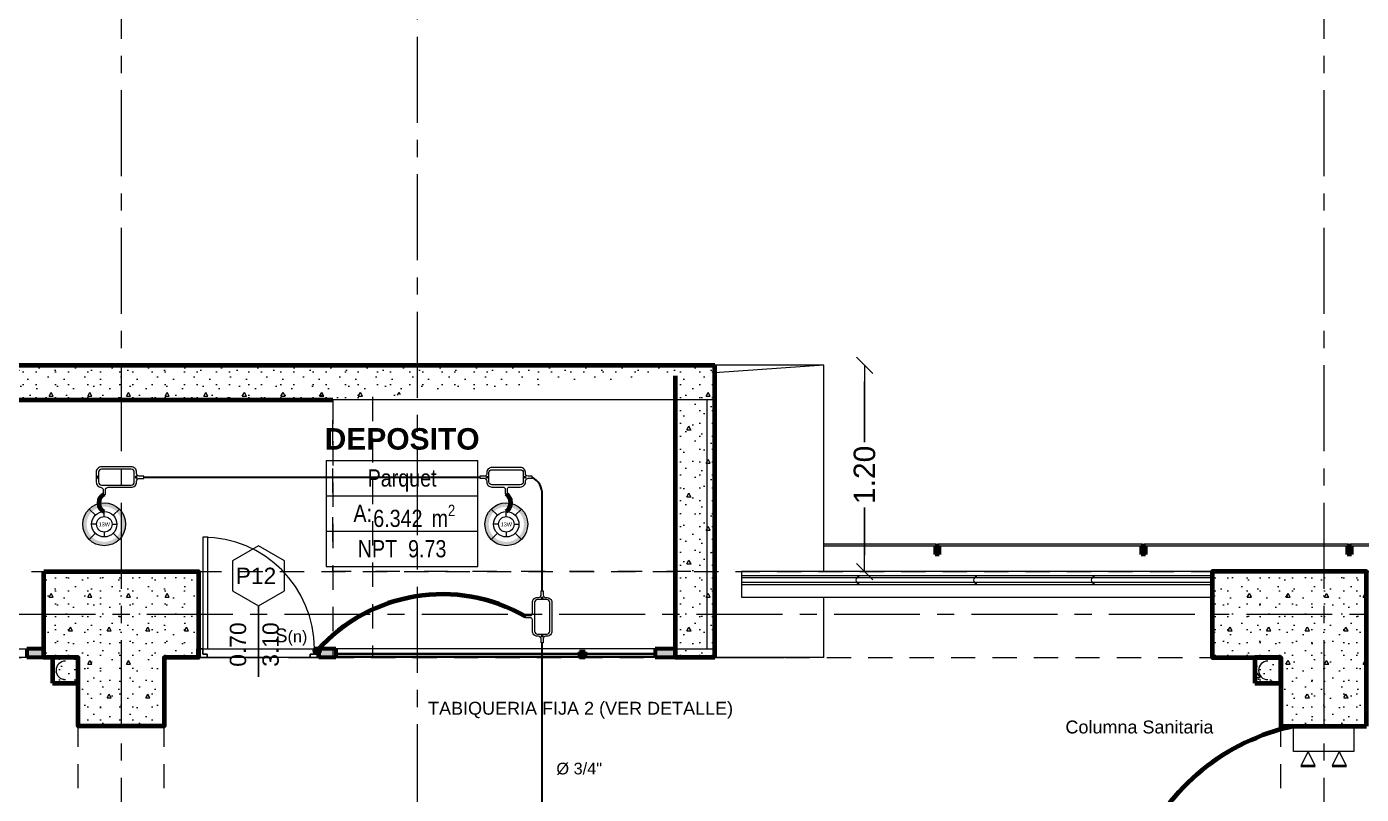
# Model space of a CAD drawing. Header units: inches. Extents: x -38 to 5698, y -33 to 92.
# Drawn here: x 221.77 to 229.54, y 38.6 to 43.07 of the extents above; entities that cross this region are included whole.
import ezdxf
from ezdxf.lldxf.tags import DXFTag

# ---------------------------------------------------------------- set-up
doc = ezdxf.new("R2010")
doc.units = ezdxf.units.IN
doc.header["$MEASUREMENT"] = 0
doc.set_wipeout_variables(frame=1)
doc.header["$PDMODE"] = 1
for name, pattern in [('CONTINUA', [0]), ('Hidden Line', [0.195611, 0.141111, -0.0545]), ('Línea Oculta', [0.195611, 0.141111, -0.0545]), ('Punto & Raya', [0.65, 0.5, -0.075, 0, -0.075]), ('Rayas', [0.282222, 0.141111, -0.141111]), ('Wipeout_Contour', [1, 0, -1])]:
    doc.linetypes.add(name, pattern=pattern)
for name, color, linetype, lineweight in [('00 IE CKTO TOMAS', 111, 'Rayas', 18), ('00_IE_Luminarias', 6, 'Continuous', 30), ('01 IE LUM LED AD DN570C', 1, 'Continuous', 13), ('ALUMBRADO_CONDUIT', 30, 'CONDUIT1', 30), ('Bancas', 1, 'Continuous', 13), ('Cable Alumbrado', 150, 'Continuous', 30), ('CABLEADO EXT.', 3, 'PVCSUBT', 30), ('pulsador', 4, 'Continuous', 40), ('Simb_Alumbrado', 140, 'CONTINUA', 30)]:
    doc.layers.add(name, color=color, linetype=linetype, lineweight=lineweight)
for name, color, linetype in [('02 _ ARQ _ ALB _ Cotas Ejes', 7, 'Continuous'), ('02 _ ARQ _ ALB _ Ejes Generales', 7, 'Continuous'), ('02 _ ARQ _ ALB _ Muros Interiores', 7, 'Continuous'), ('02 _ ARQ _ ZON _ Espacio.3D', 7, 'Continuous'), ('08 _ STR _ EXT _ 06 Columnas', 7, 'Continuous'), ('08 _ STR _ EXT _ 07 Losa Aligerada', 7, 'Continuous'), ('08 _ STR _ EXT _ 08 Placas Inclinadas', 7, 'Continuous'), ('08 _ STR _ EXT _ 09 Vigas', 7, 'Continuous'), ('1TEXT', 8, 'Continuous'), ('Acabado - Muros', 7, 'Continuous'), ('Estructura - 04 MURO', 7, 'Continuous'), ('Estructura - Carga', 7, 'Continuous'), ('Interior - Escaleras & Barandillas', 7, 'Continuous'), ('Marcador - Secciones', 251, 'Continuous'), ('MEP - HVAC', 7, 'Continuous'), ('Notas - Etiquetas', 251, 'Continuous')]:
    doc.layers.add(name, color=color, linetype=linetype)
doc.styles.add('Annotative', font='arial.ttf')
doc.styles.add('Arial', font='arial.ttf')
doc.styles.add('Estilo_Generado_4', font='swisse.ttf')
doc.styles.add('Estilo_Generado_8', font='arialbd.ttf')
doc.styles.add('Estilo_Generado_9', font='ARIALN.TTF')
doc.styles.add('{18b73a54-fa43-428c-adcb-c1c7bbdf2c84}', font='Simplex.shx')
tags = doc.linetypes.add('CONDUIT', pattern='A,1.5,-0.210535,["con",{18b73a54-fa43-428c-adcb-c1c7bbdf2c84},S=0.2,R=0,X=0,Y=-0.065594],-0.702384', length=2.412919).pattern_tags.tags
tags[6] = DXFTag(74, 10)
tags = doc.linetypes.add('CONDUIT1', pattern='A,1,-0.19772,["con",{18b73a54-fa43-428c-adcb-c1c7bbdf2c84},S=0.2,R=0,X=0,Y=-0.065594],-0.593642', length=1.791362).pattern_tags.tags
tags[6] = DXFTag(74, 10)
tags = doc.linetypes.add('PVCSUBT', pattern='A,0.6,-0.3,0.6,-0.075691,["PVC",Standard,S=0.2,R=0,X=0,Y=-0.093724],-0.621005', length=2.196696).pattern_tags.tags
tags[10] = DXFTag(74, 10)
doc.dimstyles.new('Estilo_Generado__6', dxfattribs={"dimtxt": 0.125, "dimasz": 0.095, "dimexe": 0.18, "dimexo": 0.0625, "dimgap": 0, "dimtad": 0, "dimzin": 0, "dimdsep": 46, "dimtxsty": 'Estilo_Generado_4', "dimblk": 'ARROWHEAD_6', "dimblk1": 'ARROWHEAD_6', "dimblk2": 'ARROWHEAD_6', "dimcen": 0.09, "dimse1": 1, "dimse2": 1, "dimclrd": 144, "dimclre": 144, "dimclrt": 7, "dimadec": 0, "dimazin": 0, "dimtfac": 1, "dimtdec": 4, "dimtmove": 0, "dimatfit": 3, "dimfxl": 1, "dimtolj": 1, "dimtzin": 0, "dimarcsym": 0})
pattern_1 = [(0, (185.000023, 3e-09), (0, 0.030000001), [])]
pattern_2 = [(0, (185.00002, 3e-09), (0, 0.3897114), [0.024375, -0.200625]), (0, (185.11252, 0.19486), (0, 0.3897114), [0.024375, -0.200625]), (60, (185.00002, 3e-09), (-0.3375, 0.1948557), [0.024375, -0.200625]), (60, (185.22502, 3e-09), (-0.3375, 0.1948557), [0.024375, -0.200625]), (120, (185.0244, 3e-09), (0.3375, 0.1948557), [0.024375, -0.200625]), (120, (185.2494, 3e-09), (0.3375, 0.1948557), [0.024375, -0.200625]), (0, (185.00002, 0.0375), (0, 0.075), [0, -0.075, 0, -0.1125]), (45, (185.03752, 0.0375), (-0.05303301, 0.05303301), [0, -0.05625, 0, -0.09375])]
pattern_3 = [(0, (185.00002, 3e-09), (0, 0.3117692), [0.03, -0.15]), (0, (185.09002, 0.1559), (0, 0.3117692), [0.03, -0.15]), (60, (185.00002, 3e-09), (-0.27, 0.1558846), [0.03, -0.15]), (60, (185.18002, 3e-09), (-0.27, 0.1558846), [0.03, -0.15]), (120, (185.03002, 3e-09), (0.27, 0.1558846), [0.03, -0.15]), (120, (185.21002, 3e-09), (0.27, 0.1558846), [0.03, -0.15]), (0, (185.000023, 0.03), (0, 0.06), [0, -0.06, 0, -0.09]), (45, (185.030023, 0.03), (-0.04242641, 0.04242641), [0, -0.045, 0, -0.075])]

# ---------------------------------------------------------------- blocks, each defined once
blk = doc.blocks.new('ARROWHEAD_6')
at = {"color": 0, "linetype": 'Continuous', "lineweight": 0}
for p, q in [((0, 0), (-1, 0)), ((-0.5, -0.5), (0.5, 0.5))]:
    blk.add_line(p, q, dxfattribs=at)
blk = doc.blocks.new('*D162', base_point=(1608.118, 0))
at = {"layer": '02 _ ARQ _ ALB _ Cotas Ejes', "color": 144, "linetype": 'Continuous', "lineweight": -2, "transparency": 16777216}
for p, q in [((226.6474, 41.005), (226.6474, 40.6521)), ((226.6474, 39.995), (226.6474, 40.2727))]:
    blk.add_line(p, q, dxfattribs=at)
at = {"layer": 'Defpoints', "color": 0, "linetype": 'Continuous', "lineweight": 40, "transparency": 16777216}
for p in [(226.4107, 41.1), (226.6474, 41.1), (226.4107, 39.9)]:
    blk.add_point(p, dxfattribs=at)
at = {"layer": '02 _ ARQ _ ALB _ Cotas Ejes', "color": 144, "linetype": 'Continuous', "lineweight": -2, "transparency": 16777216, "xscale": 0.095, "yscale": 0.095, "zscale": 0.095}
for p, rotation in [((226.6474, 41.1), 90), ((226.6474, 39.9), 270)]:
    blk.add_blockref('ARROWHEAD_6', p, dxfattribs=dict(at, rotation=rotation))
at = {"layer": '02 _ ARQ _ ALB _ Cotas Ejes', "color": 7, "linetype": 'Continuous', "lineweight": 13, "transparency": 16777216, "insert": (226.6474, 40.4624), "char_height": 0.125, "attachment_point": 5, "rotation": 90, "style": 'Estilo_Generado_4'}
blk.add_mtext('\\A1;1.20', dxfattribs=at)
blk = doc.blocks.new('LUM DN570C')
at = {"layer": '01 IE LUM LED AD DN570C'}
h = blk.add_hatch(color=256, dxfattribs=at)
edge = h.paths.add_edge_path()
edge.add_arc((0, 0), 0.1344, 0, 360)
edge = h.paths.add_edge_path(flags=17)
edge.add_arc((0, 0), 0.1108, 0, 360)
for p, q in [((-0.0561, 0.0563), (-0.0949, 0.0952)), ((0.0561, 0.0563), (0.0949, 0.0952)), ((-0.0561, -0.0563), (-0.0949, -0.0952)), ((0.0561, -0.0563), (0.0949, -0.0952))]:
    blk.add_line(p, q, dxfattribs=at)
at = {"layer": '01 IE LUM LED AD DN570C', "ltscale": 0.4}
for p, q in [((-0.0487, 0), (-0.0795, 0)), ((0, 0.0487), (0, 0.0795)), ((0.0487, 0), (0.0795, 0)), ((0, -0.0487), (0, -0.0795))]:
    blk.add_line(p, q, dxfattribs=at)
at = {"layer": '01 IE LUM LED AD DN570C'}
for radius in [0.1344, 0.0795]:
    blk.add_circle((0, 0), radius, dxfattribs=at)
at = {"layer": '01 IE LUM LED AD DN570C', "ltscale": 0.4}
blk.add_circle((0, 0), 0.0487, dxfattribs=at)
at = {"color": 1, "linetype": 'ByBlock', "lineweight": 80, "insert": (-0.0353, 0.0117), "char_height": 0.025, "width": 0.622217, "attachment_point": 1}
blk.add_mtext('13W ', dxfattribs=at)
blk = doc.blocks.new('CAJA OVAL TIPO L')
at = {"layer": 'Simb_Alumbrado', "lineweight": 13}
blk.add_lwpolyline([(-0.0491, -0.079), (-0.0491, -0.0343, -0.380413), (-0.0258, -0.0088), (-0.0258, -0.0088, 0.341426), (-0.0164, 0.0033), (-0.0164, 0.0236), (-0.0063, 0.0236), (-0.0063, 0.0033, 0.414214), (0.0063, -0.0092), (0.1138, -0.0092, -0.414214), (0.1388, -0.0343), (0.1388, -0.0382, 0.414214), (0.1513, -0.0508), (0.1716, -0.0508), (0.1716, -0.0609), (0.1513, -0.0609, 0.414214), (0.1388, -0.0734), (0.1388, -0.079, -0.414214), (0.1138, -0.104), (-0.0241, -0.104, -0.414214), (-0.0491, -0.079, 0.414214)], format="xyb", dxfattribs=at)
for points in [[(-0.0483, -0.0558), (-0.0395, -0.0558)], [(-0.0439, -0.0514), (-0.0439, -0.0602)], [(0.1323, -0.0558), (0.1411, -0.0558)], [(0.1367, -0.0514), (0.1367, -0.0602)]]:
    blk.add_lwpolyline(points, dxfattribs=at)
blk.add_lwpolyline([(-0.0241, -0.0199), (0.1138, -0.0199, -0.414214), (0.1282, -0.0343), (0.1282, -0.079, -0.414214), (0.1138, -0.0934), (-0.0241, -0.0934, -0.414214), (-0.0384, -0.079), (-0.0384, -0.0343, -0.414214)], format="xyb", close=True, dxfattribs=at)
for centre in [(-0.0439, -0.0558), (0.1367, -0.0558)]:
    blk.add_circle(centre, 0.00438, dxfattribs=at)
blk = doc.blocks.new('oval t')
at = {"layer": 'Simb_Alumbrado', "lineweight": 13}
blk.add_lwpolyline([(0.0141, 0.0102, -0.414214), (0.0041, 0.0202), (0.0041, 0.0416), (-0.0056, 0.0416), (-0.0056, 0.0202, -0.414214), (-0.0156, 0.0102), (-0.0659, 0.0102, 0.414214), (-0.0899, -0.0138), (-0.0899, -0.0183, -0.414214), (-0.1019, -0.0303), (-0.1213, -0.0303), (-0.1213, -0.04), (-0.1016, -0.04, -0.451917), (-0.0897, -0.0535, 0.451917), (-0.0659, -0.0805), (0.0659, -0.0805, 0.414214), (0.0899, -0.0566), (0.0899, -0.0512, -0.398753), (0.1019, -0.0401), (0.1213, -0.0401), (0.1213, -0.0304), (0.1019, -0.0304, -0.368669), (0.0899, -0.0176), (0.0899, -0.0138, 0.414214), (0.0659, 0.0102), (0.0141, 0.0102)], format="xyb", dxfattribs=at)
blk.add_lwpolyline([(-0.0659, 0), (0.0659, 0, -0.414214), (0.0797, -0.0138), (0.0797, -0.0566, -0.414214), (0.0659, -0.0703), (-0.0659, -0.0703, -0.414214), (-0.0797, -0.0566), (-0.0797, -0.0138, -0.414214)], format="xyb", close=True, dxfattribs=at)
for points in [[(-0.0911, -0.0352), (-0.0828, -0.0352)], [(-0.0869, -0.031), (-0.0869, -0.0394)], [(0.0837, -0.0352), (0.0921, -0.0352)], [(0.0879, -0.031), (0.0879, -0.0394)]]:
    blk.add_lwpolyline(points, dxfattribs=at)
for centre in [(-0.0869, -0.0352), (0.0879, -0.0352)]:
    blk.add_circle(centre, 0.00419, dxfattribs=at)
blk = doc.blocks.new('ii3t')
at = {"layer": 'Simb_Alumbrado', "lineweight": 5}
h = blk.add_hatch(color=3, dxfattribs=at)
edge = h.paths.add_edge_path()
edge.add_arc((0, 0), 0.0164, 0, 360)
blk.add_circle((0, 0), 0.0164, dxfattribs=at)
blk = doc.blocks.new('luz de emergencia')
at = {"color": 5, "lineweight": 40}
for p, q in [((164.1493, 48.9365, -0.0001), (164.2333, 48.9365, -0.0001)), ((164.3313, 48.9365, -0.0001), (164.4153, 48.9365, -0.0001))]:
    blk.add_line(p, q, dxfattribs=at)
at = {"layer": '00_IE_Luminarias', "color": 5, "linetype": 'Continuous', "lineweight": 13}
for p, q in [((164.1913, 49.0205, -0.0001), (164.1493, 48.9365, -0.0001)), ((164.2333, 48.9365, -0.0001), (164.1913, 49.0205, -0.0001)), ((164.3733, 49.0205, -0.0001), (164.3313, 48.9365, -0.0001)), ((164.4153, 48.9365, -0.0001), (164.3733, 49.0205, -0.0001))]:
    blk.add_line(p, q, dxfattribs=at)
at = {"layer": '00_IE_Luminarias', "color": 5, "linetype": 'Continuous', "lineweight": 13, "elevation": -0.0001}
blk.add_lwpolyline([(164.4573, 49.0205), (164.1073, 49.0205), (164.1073, 49.1666), (164.4573, 49.1665)], close=True, dxfattribs=at)

msp = doc.modelspace()

# ---------------------------------------------------------------- hatches: boundary and pattern name
at = {"layer": '08 _ STR _ EXT _ 06 Columnas', "linetype": 'Continuous', "lineweight": 9}
h = msp.add_hatch(dxfattribs=at)
h.set_pattern_fill('HORMIGÓN_EN_MASA_0002', style=0, pattern_type=2)
h.set_pattern_definition(pattern_2)
h.paths.add_polyline_path([(221.87, 39.9), (221.87, 39.4), (222.07, 39.4), (222.07, 39), (222.57, 39), (222.57, 39.4), (222.77, 39.4), (222.77, 39.9)])
at = {"layer": '08 _ STR _ EXT _ 08 Placas Inclinadas', "linetype": 'Continuous', "lineweight": 9}
h = msp.add_hatch(dxfattribs=at)
h.set_pattern_fill('HORMIGÓN_EN_MASA_0002', style=0, pattern_type=2)
h.set_pattern_definition(pattern_2)
h.paths.add_polyline_path([(220.9242, 40.9445), (221.5593, 40.9), (223.5529, 40.9), (225.5447, 41.0394), (225.5447, 41.1), (220.9242, 41.1)])
at = {"layer": 'Acabado - Muros', "linetype": 'Continuous', "lineweight": 0}
for points in [[(225.8334, 39.95), (225.8334, 40.05), (225.7757, 40.05), (225.7757, 39.95)], [(225.8575, 40), (225.8825, 40), (225.8825, 40.05), (225.8575, 40.05)], [(227.0575, 40), (227.0825, 40), (227.0825, 40.05), (227.0575, 40.05)], [(228.2575, 40), (228.2825, 40), (228.2825, 40.05), (228.2575, 40.05)], [(229.4575, 40), (229.4825, 40), (229.4825, 40.05), (229.4575, 40.05)], [(221.77, 39.4), (221.87, 39.4), (221.87, 39.45), (221.77, 39.45)]]:
    msp.add_hatch(color=254, dxfattribs=at).paths.add_polyline_path(points)
at = {"layer": 'Acabado - Muros', "linetype": 'Continuous', "lineweight": 9}
for points in [[(225.8103, 40.06), (225.8103, 40.05), (225.865, 40.05), (225.865, 40.06)], [(225.875, 40.06), (225.875, 40.05), (227.065, 40.05), (227.065, 40.06)], [(227.075, 40.06), (227.075, 40.05), (228.265, 40.05), (228.265, 40.06)], [(228.275, 40.06), (228.275, 40.05), (229.465, 40.05), (229.465, 40.06)], [(229.475, 40.06), (229.475, 40.05), (230.665, 40.05), (230.665, 40.06)]]:
    msp.add_hatch(color=250, dxfattribs=at).paths.add_polyline_path(points)
at = {"layer": 'Estructura - Carga', "linetype": 'Continuous', "lineweight": 13}
h = msp.add_hatch(dxfattribs=at)
h.set_pattern_fill('HORMIGÓN_ARMADO_0002', color=251, style=0, pattern_type=2)
h.set_pattern_definition(pattern_3)
h.paths.add_polyline_path([(221.92, 39.25), (222.07, 39.25), (222.07, 39.4), (221.92, 39.4)])
h = msp.add_hatch(dxfattribs=at)
h.set_pattern_fill('HORMIGÓN_ARMADO_0002', color=251, style=0, pattern_type=2)
h.set_pattern_definition(pattern_3)
h.paths.add_polyline_path([(228.92, 39.25), (229.07, 39.25), (229.07, 39.4), (228.92, 39.4)])

# ---------------------------------------------------------------- linework, layer by layer
at = {"layer": '02 _ ARQ _ ALB _ Ejes Generales', "color": 251, "linetype": 'Punto & Raya', "lineweight": 13}
for p, q in [((222.32, 45.9), (222.32, 2.05)), ((229.32, 45.9), (229.32, 2.05))]:
    msp.add_line(p, q, dxfattribs=at)
at = {"layer": '02 _ ARQ _ ALB _ Muros Interiores', "color": 165, "linetype": 'Continuous', "lineweight": 15}
for p, q in [((222.795, 40.1), (222.795, 39.45)), ((222.825, 40.1), (222.795, 40.1)), ((222.825, 39.45), (222.825, 40.1)), ((222.795, 39.45), (222.825, 39.45))]:
    msp.add_line(p, q, dxfattribs=at)
at = {"layer": '02 _ ARQ _ ALB _ Muros Interiores', "color": 152, "linetype": 'Continuous', "lineweight": 25}
msp.add_line((223.12, 39.7), (223.12, 39.2875), dxfattribs=at)
at = {"layer": '02 _ ARQ _ ALB _ Muros Interiores', "color": 7, "linetype": 'Continuous', "lineweight": 80}
for p, q in [((222.77, 39.4), (222.77, 39.45)), ((223.47, 39.4), (223.47, 39.45))]:
    msp.add_line(p, q, dxfattribs=at)
at = {"layer": '02 _ ARQ _ ALB _ Muros Interiores', "color": 165, "linetype": 'Continuous', "lineweight": 25}
for p, q in [((222.77, 39.4), (222.77, 39.45)), ((222.77, 39.45), (222.795, 39.45)), ((222.82, 39.4), (222.77, 39.4)), ((222.795, 39.45), (222.795, 39.42)), ((222.795, 39.42), (222.82, 39.42)), ((222.82, 39.42), (222.82, 39.4)), ((223.42, 39.4), (223.42, 39.42)), ((223.42, 39.42), (223.445, 39.42)), ((223.47, 39.4), (223.42, 39.4)), ((223.445, 39.42), (223.445, 39.45)), ((223.445, 39.45), (223.47, 39.45)), ((223.47, 39.45), (223.47, 39.4))]:
    msp.add_line(p, q, dxfattribs=at)
at = {"layer": '02 _ ARQ _ ALB _ Muros Interiores', "color": 251, "linetype": 'Continuous', "lineweight": 13, "flags": 128}
msp.add_lwpolyline([(223.12, 40.05), (222.9685, 39.9625), (222.9685, 39.7875), (223.12, 39.7), (223.2716, 39.7875), (223.2716, 39.9625)], close=True, dxfattribs=at)
at = {"layer": '02 _ ARQ _ ALB _ Muros Interiores', "color": 175, "linetype": 'Continuous', "lineweight": 15}
msp.add_arc((222.795, 39.45), 0.65, 0, 90, dxfattribs=at)
at = {"layer": '02 _ ARQ _ ZON _ Espacio.3D', "color": 252, "linetype": 'Continuous', "lineweight": 13}
for p, q in [((223.5136, 40.546), (223.5136, 39.9284)), ((223.5136, 40.546), (224.397, 40.546)), ((224.397, 39.9284), (224.397, 40.546)), ((223.5136, 40.3401), (224.397, 40.3401)), ((223.5136, 40.1343), (224.397, 40.1343)), ((223.5136, 39.9284), (224.397, 39.9284))]:
    msp.add_line(p, q, dxfattribs=at)
at = {"layer": '02 _ ARQ _ ZON _ Espacio.3D', "color": 9, "linetype": 'Continuous', "lineweight": 5, "flags": 128}
msp.add_lwpolyline([(221.0791, 40.9), (221.0791, 39.45), (221.87, 39.4506), (221.87, 39.9), (222.77, 39.9), (222.77, 39.45), (225.732, 39.4505), (225.732, 40.9005)], close=True, dxfattribs=at)
at = {"layer": '02 _ ARQ _ ZON _ Espacio.3D', "color": 254, "linetype": 'Continuous', "lineweight": 0, "flags": 128}
msp.add_lwpolyline([(229.57, 39), (229.07, 39), (229.07, 39.4), (228.67, 39.4), (228.67, 39.7505), (225.9306, 39.7505), (225.9306, 39.4), (222.57, 39.4), (222.57, 39), (222.07, 39), (222.07, 39.4), (220.8488, 39.4004), (220.8493, 39.7505), (215.97, 39.7505), (215.97, 39.4), (215.57, 39.4), (215.57, 39), (215.07, 39), (215.07, 39.7505), (208.57, 39.7505)], dxfattribs=at)
at = {"layer": '08 _ STR _ EXT _ 06 Columnas', "color": 7, "linetype": 'Continuous', "lineweight": 80, "flags": 128}
msp.add_lwpolyline([(221.87, 39.9), (222.77, 39.9), (222.77, 39.4), (222.57, 39.4), (222.57, 39), (222.07, 39), (222.07, 39.4), (221.87, 39.4)], close=True, dxfattribs=at)
at = {"layer": '08 _ STR _ EXT _ 07 Losa Aligerada', "color": 254, "linetype": 'Rayas', "lineweight": 18, "flags": 128}
msp.add_lwpolyline([(193.22, 11.97, 1.049431), (198.7936, 6.3), (209.6002, 6.3), (209.6002, 6.2005), (214.7981, 6.2005), (214.7981, 7.2), (222.07, 7.2), (222.07, 5.6637), (223.2699, 5.6637), (223.2699, 4.2), (228.3699, 4.2), (228.3699, 5.6637), (229.57, 5.6637), (229.57, 7.2), (236.57, 7.2), (236.57, 14.9999), (236.57, 15.1499), (236.5699, 15.1499), (236.5699, 15.7999), (236.57, 15.7999), (236.57, 20.35), (231.67, 20.35), (231.67, 22.35), (231.67, 22.6), (231.67, 24.5), (231.67, 24.75), (231.67, 26.75), (236.57, 26.75), (236.57, 39.9), (228.67, 39.9), (223.5529, 39.9), (223.5529, 40.9), (218.9324, 40.9), (218.9324, 39.9), (208.37, 39.9), (208.37, 41.4352), (207.42, 41.4352), (207.42, 42.9), (202.22, 42.9), (202.22, 41.4352), (201.2699, 41.4352), (201.2699, 39.9), (196.27, 39.9), (196.27, 41.1), (192.87, 41.1), (192.87, 37.7), (194.07, 37.7), (194.07, 33.9), (193.17, 33.9), (193.17, 21.2663), (193.22, 21.2663)], format="xyb", close=True, dxfattribs=at)
at = {"layer": '08 _ STR _ EXT _ 07 Losa Aligerada', "color": 254, "linetype": 'Continuous', "lineweight": 18, "flags": 128}
msp.add_lwpolyline([(236.57, 26.75), (236.57, 39.9), (228.67, 39.9), (226.1798, 39.9), (226.1798, 40.9), (221.5593, 40.9), (221.5593, 39.9), (208.37, 39.9)], dxfattribs=at)
at = {"layer": '08 _ STR _ EXT _ 08 Placas Inclinadas', "color": 7, "linetype": 'Continuous', "lineweight": 80}
msp.add_line((220.9242, 40.9), (223.5529, 40.9), dxfattribs=at)
at = {"layer": '08 _ STR _ EXT _ 09 Vigas', "color": 251, "linetype": 'Hidden Line', "lineweight": 13}
for p, q in [((215.57, 39.4), (222.07, 39.4)), ((222.07, 30.2), (222.07, 39.4)), ((222.57, 30.2), (222.57, 39.4)), ((229.07, 30.2), (229.07, 39.4))]:
    msp.add_line(p, q, dxfattribs=at)
at = {"layer": 'Acabado - Muros', "color": 7, "linetype": 'Continuous', "lineweight": 60}
for p, q in [((225.7757, 40.05), (225.7757, 39.95)), ((225.8334, 40.05), (225.7757, 40.05)), ((225.8334, 40.05), (225.8334, 39.95)), ((225.8575, 40.05), (225.8575, 40)), ((225.8825, 40.05), (225.8575, 40.05)), ((225.8825, 40.05), (225.8825, 40)), ((227.0825, 40.05), (227.0575, 40.05)), ((227.0575, 40.05), (227.0575, 40)), ((227.0825, 40.05), (227.0825, 40)), ((228.2575, 40.05), (228.2575, 40)), ((228.2825, 40.05), (228.2575, 40.05)), ((228.2825, 40.05), (228.2825, 40)), ((229.4575, 40.05), (229.4575, 40)), ((229.4825, 40.05), (229.4575, 40.05)), ((229.4825, 40.05), (229.4825, 40)), ((225.8334, 39.95), (225.7757, 39.95)), ((225.8825, 40), (225.8575, 40)), ((227.0825, 40), (227.0575, 40)), ((228.2825, 40), (228.2575, 40)), ((229.4825, 40), (229.4575, 40)), ((221.77, 39.45), (221.77, 39.4)), ((221.87, 39.45), (221.77, 39.45)), ((221.87, 39.4), (221.77, 39.4)), ((221.87, 39.45), (221.87, 39.4)), ((223.47, 39.45), (223.47, 39.4))]:
    msp.add_line(p, q, dxfattribs=at)
at = {"layer": 'Acabado - Muros', "color": 7, "linetype": 'Continuous', "lineweight": 13, "flags": 128}
for points in [[(225.8103, 40.06), (225.8103, 40.05), (225.865, 40.05), (225.865, 40.06)], [(225.875, 40.06), (225.875, 40.05), (227.065, 40.05), (227.065, 40.06)], [(227.075, 40.06), (227.075, 40.05), (228.265, 40.05), (228.265, 40.06)], [(228.275, 40.06), (228.275, 40.05), (229.465, 40.05), (229.465, 40.06)], [(229.475, 40.06), (229.475, 40.05), (230.665, 40.05), (230.665, 40.06)]]:
    msp.add_lwpolyline(points, close=True, dxfattribs=at)
at = {"layer": 'ALUMBRADO_CONDUIT', "color": 30, "lineweight": 30, "ltscale": 0.4, "true_color": 0xf26722}
for p, q in [((222.451, 40.4486, -0.0001), (224.4088, 40.4486, -0.0001)), ((224.7707, 39.7886), (224.7707, 40.3485))]:
    msp.add_line(p, q, dxfattribs=at)
at = {"layer": 'ALUMBRADO_CONDUIT', "color": 30, "lineweight": 30, "ltscale": 0.4, "true_color": 0xf26722, "extrusion": (-0.000783092, 1.34584e-08, 1)}
msp.add_arc((224.6619, 40.3525, -0.1761), 0.1088, 357.94399, 62.02598, dxfattribs=at)
at = {"layer": 'CABLEADO EXT.', "color": 3, "lineweight": 80}
for centre, radius, start, end in [((222.2454, 40.2988, -0.0001), 0.0556, 115.45713, 244.54287), ((224.5242, 40.3005, -0.0001), 0.0641, 306.0183, 53.9817), ((229.4079, 37.7682), 1.2596, 102.04845, 156.36189)]:
    msp.add_arc(centre, radius, start, end, dxfattribs=at)
at = {"layer": 'Estructura - Carga', "color": 7, "linetype": 'Continuous', "lineweight": 80, "flags": 128}
for points in [[(221.92, 39.25), (222.07, 39.25), (222.07, 39.4), (221.92, 39.4)], [(228.92, 39.25), (229.07, 39.25), (229.07, 39.4), (228.92, 39.4)]]:
    msp.add_lwpolyline(points, close=True, dxfattribs=at)
at = {"layer": 'MEP - HVAC', "color": 7, "linetype": 'Continuous', "lineweight": 13, "flags": 128}
for points in [[(221.995, 39.379, 1), (221.995, 39.271, 1)], [(228.995, 39.379, 1), (228.995, 39.271, 1)]]:
    msp.add_lwpolyline(points, format="xyb", dxfattribs=at)

# ---------------------------------------------------------------- block references
at = {"layer": '01 IE LUM LED AD DN570C', "color": 1, "lineweight": 5, "xscale": 0.9263905751172247, "yscale": 0.9263905751172247, "zscale": 0.9263905751172247}
for p in [(222.2216, 40.175, -0.0001), (224.5619, 40.175, -0.0001)]:
    msp.add_blockref('LUM DN570C', p, dxfattribs=at)
at = {"layer": 'ALUMBRADO_CONDUIT', "linetype": 'CONDUIT', "lineweight": 30, "xscale": -1.253906979044094, "yscale": 1.253906979044094, "zscale": 1.253906979044094, "rotation": 180}
msp.add_blockref('CAJA OVAL TIPO L', (222.2358, 40.3786, -0.0001), dxfattribs=at)
at = {"layer": 'Bancas', "color": 252, "true_color": 0x939598, "xscale": 1.253906979044094, "yscale": 1.253906979044094, "zscale": 1.253906979044094, "rotation": 180}
msp.add_blockref('oval t', (224.5609, 40.4045, -0.0001), dxfattribs=at)
at = {"layer": 'Cable Alumbrado', "lineweight": 0, "xscale": 1.404578189384958, "yscale": 1.404578189384958, "zscale": 1.404578189384958}
msp.add_blockref('ii3t', (223.4608, 39.4391), dxfattribs=at)
at = {"layer": 'pulsador', "color": 4, "lineweight": 40, "rotation": 0.0009160475221917611}
msp.add_blockref('luz de emergencia', (65.0385, -10.1692, 0.0001), dxfattribs=at)

# ---------------------------------------------------------------- texts
at = {"layer": '00 IE CKTO TOMAS', "insert": (223.2141, 39.4684), "char_height": 0.08, "width": 0.768045, "attachment_point": 7, "style": 'Annotative'}
msp.add_mtext('S{\\H0.84375x;(n)}', dxfattribs=at)
at = {"layer": '02 _ ARQ _ ALB _ Muros Interiores', "color": 251, "lineweight": 25, "insert": (222.9867, 39.8275), "char_height": 0.095, "attachment_point": 7, "style": 'Estilo_Generado_4'}
msp.add_mtext('\\A1;{\\pql;\\pt0;\\fSwis721 Ex BT|b0|i0|c0|p34;P12\\fSwis721 Ex BT|b0|i0|c0|p34;\\fSwis721 Ex BT|b0|i0|c0|p34;\\fSwis721 Ex BT|b0|i0|c0|p34;}', dxfattribs=at)
at = {"layer": '02 _ ARQ _ ALB _ Muros Interiores', "color": 251, "lineweight": 25, "char_height": 0.095, "attachment_point": 7, "rotation": 90, "style": 'Estilo_Generado_4'}
for s, insert in [('\\A1;{\\pql;\\pt0;\\fSwis721 Ex BT|b0|i0|c0|p34;0.70\\fSwis721 Ex BT|b0|i0|c0|p34;\\A1{\\H.66x;\\S^  ;}\\fSwis721 Ex BT|b0|i0|c0|p34;\\fSwis721 Ex BT|b0|i0|c0|p34;}', (223.075, 39.346)), ('\\A1;{\\pql;\\pt0;\\fSwis721 Ex BT|b0|i0|c0|p34;3.10\\fSwis721 Ex BT|b0|i0|c0|p34;\\A1{\\H.66x;\\S^  ;}\\fSwis721 Ex BT|b0|i0|c0|p34;\\fSwis721 Ex BT|b0|i0|c0|p34;}', (223.265, 39.346))]:
    msp.add_mtext(s, dxfattribs=dict(at, insert=insert))
at = {"layer": '02 _ ARQ _ ZON _ Espacio.3D', "color": 252, "lineweight": 25, "attachment_point": 2}
for s, insert, char_height, style in [('\\A1;{\\pqc;\\pt0;\\fArial|b1|i0|c0|p34;DEPOSITO}', (223.9553, 40.7345), 0.125, 'Estilo_Generado_8'), ('\\A1;{\\pqc;\\pt0;\\fArial Narrow|b0|i0|c0|p34;Parquet}', (223.9553, 40.4942), 0.1, 'Estilo_Generado_9'), ('\\A1;{\\pqc;\\pt0;\\fArial Narrow|b0|i0|c0|p34;A: }', (223.7262, 40.2883), 0.1, 'Estilo_Generado_9'), ('\\A1;{\\pqc;\\pt0,0.3;\\fArial Narrow|b0|i0|c0|p34;6.342\\fArial Narrow|b0|i0|c0|p34;\\A1{\\H.66x;\\S^  ;}\\fArial Narrow|b0|i0|c0|p34; m\\fArial Narrow|b0|i0|c0|p34;\\A1{\\H.66x;\\S2^  ;}}', (224.0259, 40.2887), 0.1, 'Estilo_Generado_9'), ('\\A1;{\\pqc;\\pt0;\\fArial Narrow|b0|i0|c0|p34;NPT  9.73}', (223.9553, 40.0828), 0.1, 'Estilo_Generado_9')]:
    msp.add_mtext(s, dxfattribs=dict(at, insert=insert, char_height=char_height, style=style))
at = {"layer": '1TEXT', "color": 50, "linetype": 'Continuous', "style": 'Arial'}
msp.add_text('%%C 3/4"', height=0.06788, rotation=0, dxfattribs=at).set_placement((224.8535, 38.7197))
at = {"layer": 'Notas - Etiquetas', "color": 8, "linetype": 'Continuous', "lineweight": 13, "insert": (224.1065, 39.0933), "char_height": 0.075, "attachment_point": 4, "rotation": 359.99992, "style": 'Estilo_Generado_4'}
msp.add_mtext('\\A1;{\\pql;\\fSwis721 Ex BT|b0|i0|c0|p34;TABIQUERIA FIJA 2 (VER DETALLE)\\fSwis721 Ex BT|b0|i0|c0|p34; }', dxfattribs=at)
at = {"layer": 'Notas - Etiquetas', "color": 8, "linetype": 'Continuous', "lineweight": 35, "insert": (227.8167, 38.995), "char_height": 0.075, "attachment_point": 4, "style": 'Estilo_Generado_4'}
msp.add_mtext('\\A1;{\\pql;\\fSwis721 Ex BT|b0|i0|c0|p34;Columna Sanitaria}', dxfattribs=at)

# ---------------------------------------------------------------- next in the draw order: wipeouts: each hides what was drawn before it
at = {"color": 254, "linetype": 'Wipeout_Contour', "lineweight": 0, "ltscale": 4949.363798}
msp.add_wipeout([(225.7757, 41.1), (225.7757, 41.0556), (226.4107, 41.1)], dxfattribs=at).dxf.layer = '08 _ STR _ EXT _ 08 Placas Inclinadas'
at = {"color": 254, "linetype": 'Wipeout_Contour', "lineweight": 0, "ltscale": 9893.377861}
msp.add_wipeout([(225.0048, 39.45), (225.0048, 39.433), (225.0213, 39.433), (225.0213, 39.4), (225.4293, 39.4), (225.4293, 39.45)], dxfattribs=at).dxf.layer = 'Acabado - Muros'
at = {"color": 254, "linetype": 'Wipeout_Contour', "lineweight": 0, "ltscale": 6597.806389}
msp.add_wipeout([(226.1798, 39.45), (225.5447, 39.45), (225.5447, 39.4), (226.1798, 39.4)], dxfattribs=at).dxf.layer = 'Acabado - Muros'

# ---------------------------------------------------------------- next in the draw order: hatches: boundary and pattern name
at = {"layer": '08 _ STR _ EXT _ 08 Placas Inclinadas', "linetype": 'Continuous', "lineweight": 9}
h = msp.add_hatch(dxfattribs=at)
h.set_pattern_fill('HORMIGÓN_EN_MASA_0002', style=0, pattern_type=2)
h.set_pattern_definition(pattern_2)
h.paths.add_polyline_path([(225.5447, 41.0394), (225.7757, 41.0556), (225.7757, 41.1), (225.5447, 41.1)])

# ---------------------------------------------------------------- next in the draw order: linework, layer by layer
at = {"layer": '08 _ STR _ EXT _ 08 Placas Inclinadas', "color": 7, "linetype": 'Continuous', "lineweight": 80}
msp.add_line((225.5447, 41.0394), (225.5447, 39.4), dxfattribs=at)
at = {"layer": 'Acabado - Muros', "color": 7, "linetype": 'Continuous', "lineweight": 60}
msp.add_line((225.5447, 39.45), (225.5447, 39.4), dxfattribs=at)
at = {"layer": 'Acabado - Muros', "color": 251, "linetype": 'Continuous', "lineweight": 13, "flags": 128}
for points in [[(225.5447, 39.45), (226.1798, 39.45)], [(225.5447, 39.4), (226.1798, 39.4)], [(226.1798, 39.45), (226.1798, 39.4)]]:
    msp.add_lwpolyline(points, dxfattribs=at)

# ---------------------------------------------------------------- next in the draw order: wipeouts: each hides what was drawn before it
at = {"color": 254, "linetype": 'Wipeout_Contour', "lineweight": 0, "ltscale": 9887.695772}
msp.add_wipeout([(223.57, 39.45), (223.57, 39.4), (224.9883, 39.4), (224.9883, 39.433), (225.0048, 39.433), (225.0048, 39.45)], dxfattribs=at).dxf.layer = 'Acabado - Muros'

# ---------------------------------------------------------------- next in the draw order: linework, layer by layer
at = {"layer": 'Acabado - Muros', "color": 251, "linetype": 'Continuous', "lineweight": 13, "flags": 128}
for points in [[(225.4293, 39.45), (223.57, 39.45)], [(224.9883, 39.4), (223.57, 39.4)], [(225.4293, 39.4), (225.0213, 39.4)]]:
    msp.add_lwpolyline(points, dxfattribs=at)

# ---------------------------------------------------------------- next in the draw order: block references
at = {"layer": 'Bancas', "color": 252, "true_color": 0x939598, "xscale": -1.253906979044094, "yscale": 1.253906979044094, "zscale": 1.253906979044094, "rotation": 90}
msp.add_blockref('oval t', (224.7266, 39.6365), dxfattribs=at)

# ---------------------------------------------------------------- next in the draw order: wipeouts: each hides what was drawn before it
at = {"color": 254, "linetype": 'Wipeout_Contour', "lineweight": 0, "ltscale": 6598.808672}
msp.add_wipeout([(226.4107, 39.4), (226.4107, 41.1), (225.7757, 41.0556), (225.7757, 39.4)], dxfattribs=at).dxf.layer = '08 _ STR _ EXT _ 08 Placas Inclinadas'

# ---------------------------------------------------------------- next in the draw order: hatches: boundary and pattern name
at = {"layer": '08 _ STR _ EXT _ 08 Placas Inclinadas', "linetype": 'Continuous', "lineweight": 9}
h = msp.add_hatch(dxfattribs=at)
h.set_pattern_fill('HORMIGÓN_EN_MASA_0002', style=0, pattern_type=2)
h.set_pattern_definition(pattern_2)
h.paths.add_polyline_path([(225.7757, 39.4), (225.7757, 41.0556), (225.5447, 41.0394), (225.5447, 39.4)])

# ---------------------------------------------------------------- next in the draw order: linework, layer by layer
at = {"layer": '02 _ ARQ _ ALB _ Ejes Generales', "color": 251, "linetype": 'Punto & Raya', "lineweight": 13}
msp.add_line((240.57, 39.65), (189.8454, 39.65), dxfattribs=at)
at = {"layer": '08 _ STR _ EXT _ 08 Placas Inclinadas', "color": 7, "linetype": 'Continuous', "lineweight": 80}
msp.add_line((225.7757, 39.4), (225.7757, 41.1), dxfattribs=at)
at = {"layer": '08 _ STR _ EXT _ 08 Placas Inclinadas', "color": 7, "linetype": 'Continuous', "lineweight": 80, "flags": 128}
for points in [[(220.6933, 41.1), (225.7757, 41.1)], [(225.7757, 39.4), (225.5447, 39.4)]]:
    msp.add_lwpolyline(points, dxfattribs=at)
at = {"layer": '08 _ STR _ EXT _ 08 Placas Inclinadas', "color": 7, "linetype": 'Continuous', "lineweight": 13, "flags": 128}
for points in [[(226.4107, 41.1), (225.7757, 41.1)], [(226.4107, 41.1), (225.7757, 41.0556)], [(226.4107, 39.4), (226.4107, 41.1)], [(226.4107, 39.4), (225.7757, 39.4)]]:
    msp.add_lwpolyline(points, dxfattribs=at)

# ---------------------------------------------------------------- next in the draw order: wipeouts: each hides what was drawn before it
at = {"color": 254, "linetype": 'Wipeout_Contour', "lineweight": 0, "ltscale": 6595.258231}
msp.add_wipeout([(225.0213, 39.405), (225.4293, 39.405), (225.4293, 39.425), (225.0213, 39.425)], dxfattribs=at).dxf.layer = 'Acabado - Muros'

# ---------------------------------------------------------------- next in the draw order: hatches: boundary and pattern name
at = {"layer": 'Acabado - Muros', "linetype": 'Continuous', "lineweight": 0}
h = msp.add_hatch(dxfattribs=at)
h.set_pattern_fill('CONTRACHAPADO_0002', color=254, style=0, pattern_type=2)
h.set_pattern_definition(pattern_1)
h.paths.add_polyline_path([(225.0213, 39.405), (225.4293, 39.405), (225.4293, 39.425), (225.0213, 39.425)])
msp.add_hatch(color=254, dxfattribs=at).paths.add_polyline_path([(225.4293, 39.45), (225.4293, 39.4), (225.5447, 39.4), (225.5447, 39.45)])

# ---------------------------------------------------------------- next in the draw order: linework, layer by layer
at = {"layer": 'Acabado - Muros', "color": 7, "linetype": 'Continuous', "lineweight": 60}
for p, q in [((225.4293, 39.45), (225.4293, 39.4)), ((225.5447, 39.45), (225.4293, 39.45)), ((225.5447, 39.4), (225.4293, 39.4))]:
    msp.add_line(p, q, dxfattribs=at)
at = {"layer": 'Acabado - Muros', "color": 7, "linetype": 'Continuous', "lineweight": 13, "flags": 128}
msp.add_lwpolyline([(225.0213, 39.405), (225.0213, 39.425), (225.4293, 39.425), (225.4293, 39.405)], close=True, dxfattribs=at)

# ---------------------------------------------------------------- next in the draw order: wipeouts: each hides what was drawn before it
at = {"color": 254, "linetype": 'Wipeout_Contour', "lineweight": 0, "ltscale": 6603.595193}
msp.add_wipeout([(225.9306, 39.75), (228.67, 39.75), (228.67, 39.9), (225.9306, 39.9)], dxfattribs=at).dxf.layer = 'Estructura - 04 MURO'

# ---------------------------------------------------------------- next in the draw order: hatches: boundary and pattern name
at = {"layer": '08 _ STR _ EXT _ 06 Columnas', "linetype": 'Continuous', "lineweight": 9}
h = msp.add_hatch(dxfattribs=at)
h.set_pattern_fill('HORMIGÓN_EN_MASA_0002', style=0, pattern_type=2)
h.set_pattern_definition(pattern_2)
h.paths.add_polyline_path([(229.57, 39), (229.57, 39.9), (228.67, 39.9), (228.67, 39.4), (229.07, 39.4), (229.07, 39)])

# ---------------------------------------------------------------- next in the draw order: linework, layer by layer
at = {"layer": '08 _ STR _ EXT _ 06 Columnas', "color": 7, "linetype": 'Continuous', "lineweight": 80, "flags": 128}
msp.add_lwpolyline([(229.57, 39), (229.57, 39.9), (228.67, 39.9), (228.67, 39.4), (229.07, 39.4), (229.07, 39)], close=True, dxfattribs=at)
at = {"layer": '08 _ STR _ EXT _ 09 Vigas', "color": 251, "linetype": 'Hidden Line', "lineweight": 13}
msp.add_line((194.07, 39.9), (236.57, 39.9), dxfattribs=at)
at = {"layer": 'Estructura - 04 MURO', "color": 7, "linetype": 'Continuous', "lineweight": 13, "flags": 128}
for points in [[(228.67, 39.9), (225.9306, 39.9)], [(225.9306, 39.9), (225.9306, 39.75)], [(225.9306, 39.75), (228.67, 39.75)]]:
    msp.add_lwpolyline(points, dxfattribs=at)
at = {"layer": 'Interior - Escaleras & Barandillas', "color": 161, "linetype": 'Continuous', "lineweight": 13, "flags": 128}
msp.add_lwpolyline([(225.9306, 39.875), (225.9306, 39.825), (228.67, 39.825), (228.67, 39.875)], close=True, dxfattribs=at)
for points in [[(228.67, 39.8625), (225.9306, 39.8625)], [(225.9306, 39.8375), (228.67, 39.8375)]]:
    msp.add_lwpolyline(points, dxfattribs=at)
for points in [[(226.6154, 39.8688, 1), (226.6154, 39.8313)], [(227.3003, 39.8688, 1), (227.3003, 39.8313)], [(227.9851, 39.8688, 1), (227.9851, 39.8313)]]:
    msp.add_lwpolyline(points, format="xyb", dxfattribs=at)

# ---------------------------------------------------------------- next in the draw order: dimensions: what is measured, and where the dimension line sits
at = {"layer": '02 _ ARQ _ ALB _ Cotas Ejes', "color": 144, "linetype": 'Continuous', "lineweight": 13}
dim = msp.add_linear_dim(base=(226.6474, 41.1), p1=(226.4107, 39.9), p2=(226.4107, 41.1), angle=90, dimstyle='Estilo_Generado__6', dxfattribs=at)
dim.commit()
dim.dimension.update_dxf_attribs({"geometry": '*D162', "text_midpoint": (226.6474, 40.4624), "dimtype": 160, "text_rotation": 90})

# ---------------------------------------------------------------- next in the draw order: wipeouts: each hides what was drawn before it
at = {"color": 254, "linetype": 'Wipeout_Contour', "lineweight": 0, "ltscale": 6591.474845}
msp.add_wipeout([(223.57, 39.405), (224.9883, 39.405), (224.9883, 39.425), (223.57, 39.425)], dxfattribs=at).dxf.layer = 'Acabado - Muros'

# ---------------------------------------------------------------- next in the draw order: hatches: boundary and pattern name
at = {"layer": 'Acabado - Muros', "linetype": 'Continuous', "lineweight": 0}
for points in [[(223.57, 39.4), (223.57, 39.45), (223.47, 39.45), (223.47, 39.4)], [(224.9883, 39.433), (224.9883, 39.4), (225.0213, 39.4), (225.0213, 39.433)]]:
    msp.add_hatch(color=254, dxfattribs=at).paths.add_polyline_path(points)
h = msp.add_hatch(dxfattribs=at)
h.set_pattern_fill('CONTRACHAPADO_0002', color=254, style=0, pattern_type=2)
h.set_pattern_definition(pattern_1)
h.paths.add_polyline_path([(223.57, 39.405), (224.9883, 39.405), (224.9883, 39.425), (223.57, 39.425)])

# ---------------------------------------------------------------- next in the draw order: linework, layer by layer
at = {"layer": '08 _ STR _ EXT _ 08 Placas Inclinadas', "color": 251, "linetype": 'Línea Oculta', "lineweight": 13}
for p, q in [((223.7838, 40.9162), (223.7838, 39.4)), ((225.5447, 39.4), (223.5529, 39.4))]:
    msp.add_line(p, q, dxfattribs=at)
at = {"layer": '08 _ STR _ EXT _ 08 Placas Inclinadas', "color": 251, "linetype": 'Línea Oculta', "lineweight": 13, "flags": 128}
msp.add_lwpolyline([(223.5529, 40.9), (223.5529, 39.4)], dxfattribs=at)
at = {"layer": '08 _ STR _ EXT _ 09 Vigas', "color": 251, "linetype": 'Hidden Line', "lineweight": 13}
msp.add_line((222.57, 39.4), (229.07, 39.4), dxfattribs=at)
at = {"layer": 'Acabado - Muros', "color": 7, "linetype": 'Continuous', "lineweight": 60}
for p, q in [((223.57, 39.45), (223.47, 39.45)), ((223.57, 39.4), (223.47, 39.4)), ((223.57, 39.45), (223.57, 39.4)), ((224.9883, 39.433), (224.9883, 39.4)), ((225.0213, 39.433), (224.9883, 39.433)), ((225.0213, 39.4), (224.9883, 39.4)), ((225.0213, 39.433), (225.0213, 39.4))]:
    msp.add_line(p, q, dxfattribs=at)
at = {"layer": 'Acabado - Muros', "color": 7, "linetype": 'Continuous', "lineweight": 13, "flags": 128}
msp.add_lwpolyline([(223.57, 39.405), (223.57, 39.425), (224.9883, 39.425), (224.9883, 39.405)], close=True, dxfattribs=at)
at = {"layer": 'ALUMBRADO_CONDUIT', "color": 30, "lineweight": 30, "ltscale": 0.4, "true_color": 0xf26722}
msp.add_line((224.7707, 38.2732), (224.7707, 39.4844), dxfattribs=at)
at = {"layer": 'CABLEADO EXT.', "color": 3, "lineweight": 80}
msp.add_arc((224.1889, 38.7963), 0.9713, 60.0064, 138.56059, dxfattribs=at)
at = {"layer": 'Marcador - Secciones', "color": 251, "linetype": 'Punto & Raya', "lineweight": 13}
msp.add_line((224.0425, 46.2111), (224.0425, 0.8878), dxfattribs=at)

doc.saveas('drawing.dxf')
